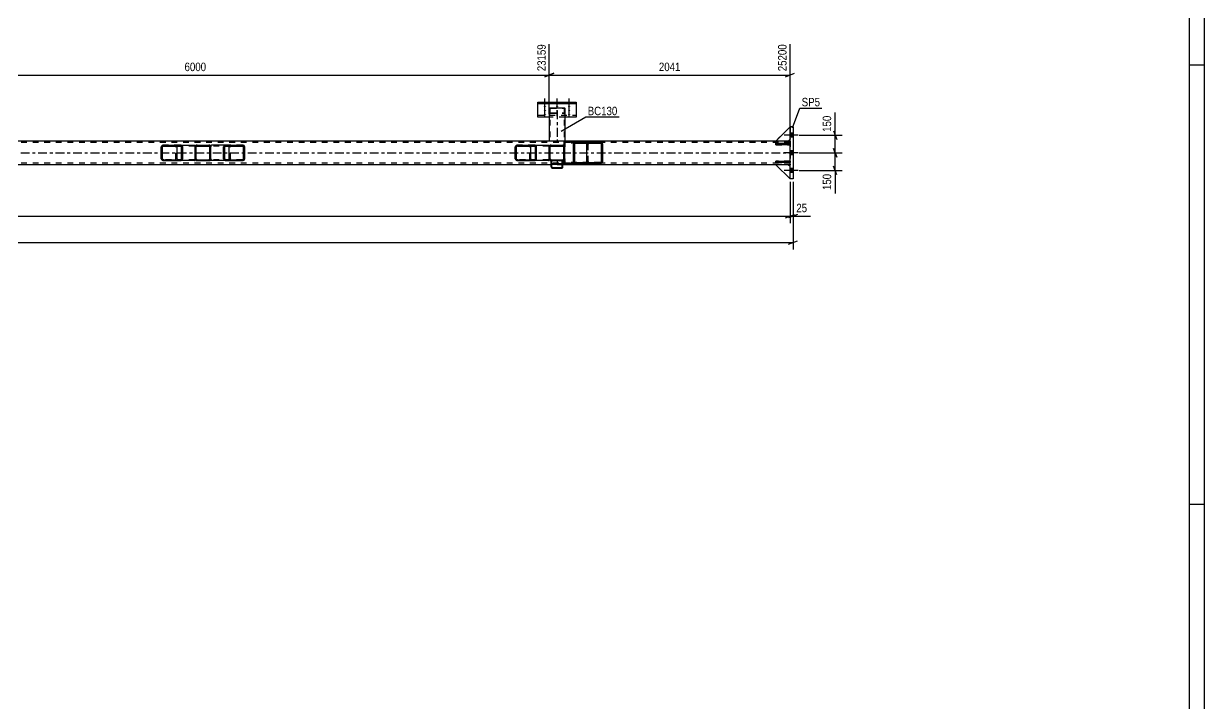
# Model space of a CAD drawing. Header units: millimetres. Extents: x 0 to 1189, y 0 to 841.
# Drawn here: x 788.7 to 1189, y 230.5 to 461.1 of the extents above; entities that cross this region are included whole.
import ezdxf

# ---------------------------------------------------------------- set-up
doc = ezdxf.new("R2010")
doc.units = ezdxf.units.MM
doc.linetypes.add('DXK_LINE_DOT2', pattern=[3.9198, 1.9599, -1.9599])
doc.linetypes.add('DXK_LINE_DOT3', pattern=[5.9187, 2.979, -0.9799, 0.9799, -0.9799])
doc.styles.add('Arial Narrow', font='ARIALN.TTF', dxfattribs={"height": 0.2})

# ---------------------------------------------------------------- blocks, each defined once
blk = doc.blocks.new('Unknown-814467843-1163')
at = {"color": 5, "linetype": 'Continuous'}
for p, q in [((1189, 0), (1189, 841)), ((1184, 5), (1184, 836)), ((1189, 447), (1184, 447)), ((1189, 298), (1184, 298))]:
    blk.add_line(p, q, dxfattribs=at)
blk = doc.blocks.new('Part-814467843-3711 - 3563')
at = {"linetype": 'Continuous'}
h = blk.add_hatch(dxfattribs=at)
h.set_pattern_fill('', scale=0.7, style=0, pattern_type=0)
h.set_pattern_definition([(45, (863.1476, 414.6427), (-1.57154, 1.57154), [])])
h.paths.add_polyline_path([(862.81, 414.59), (863.15, 414.64), (863.43, 414.78), (863.62, 414.99), (863.69, 415.23), (863.69, 419.23), (863.62, 419.48), (863.43, 419.69), (863.15, 419.83), (862.81, 419.87), (857.32, 419.87), (856.98, 419.83), (856.7, 419.69), (856.51, 419.48), (856.44, 419.23), (856.44, 415.23), (856.51, 414.99), (856.7, 414.78), (856.98, 414.64), (857.32, 414.59)])
h.paths.add_polyline_path([(857.15, 414.94), (857.01, 415.01), (856.91, 415.11), (856.88, 415.23), (856.88, 419.23), (856.91, 419.36), (857.01, 419.46), (857.15, 419.53), (857.32, 419.55), (862.81, 419.55), (862.98, 419.53), (863.12, 419.46), (863.22, 419.36), (863.25, 419.23), (863.25, 415.23), (863.22, 415.11), (863.12, 415.01), (862.98, 414.94), (862.81, 414.91), (857.32, 414.91)])
at = {"color": 2, "linetype": 'Continuous'}
for p, q in [((852.17, 419.84), (852.43, 419.87)), ((852.17, 419.84), (852.17, 419.23)), ((857.32, 419.87), (852.43, 419.87)), ((856.51, 419.48), (856.44, 419.23)), ((856.44, 415.23), (856.44, 419.23)), ((856.88, 419.23), (856.91, 419.36)), ((856.88, 415.23), (856.88, 419.23)), ((857.32, 419.87), (856.98, 419.83)), ((857.15, 419.53), (857.32, 419.55)), ((857.32, 419.87), (862.81, 419.87)), ((857.32, 419.55), (862.81, 419.55)), ((858.08, 419.53), (857.92, 419.55)), ((858.36, 419.23), (858.32, 419.36)), ((858.36, 415.23), (858.36, 419.23)), ((863.15, 419.83), (862.81, 419.87)), ((862.81, 419.55), (862.98, 419.53)), ((863.22, 419.36), (863.25, 419.23)), ((863.25, 415.23), (863.25, 419.23)), ((863.69, 419.23), (863.62, 419.48)), ((863.69, 415.23), (863.69, 419.23)), ((852.17, 414.64), (852.17, 415.23)), ((852.17, 414.63), (852.17, 414.64)), ((852.43, 414.59), (852.17, 414.63)), ((857.32, 414.59), (852.43, 414.59)), ((856.44, 415.23), (856.51, 414.99)), ((856.91, 415.11), (856.88, 415.23)), ((856.98, 414.64), (857.32, 414.59)), ((857.32, 414.91), (857.15, 414.94)), ((857.32, 414.91), (862.81, 414.91)), ((857.32, 414.59), (862.81, 414.59)), ((857.92, 414.91), (858.08, 414.94)), ((858.32, 415.11), (858.36, 415.23)), ((862.98, 414.94), (862.81, 414.91)), ((862.81, 414.59), (863.15, 414.64)), ((863.25, 415.23), (863.22, 415.11)), ((863.62, 414.99), (863.69, 415.23))]:
    blk.add_line(p, q, dxfattribs=at)
at = {"color": 7, "linetype": 'DXK_LINE_DOT2'}
for p, q in [((852.17, 419.84), (852.17, 419.49)), ((852.26, 419.53), (852.17, 419.49)), ((852.17, 414.78), (852.17, 419.23)), ((852.43, 419.55), (852.26, 419.53)), ((862.81, 419.55), (852.43, 419.55)), ((862.81, 419.87), (857.32, 419.87)), ((857.92, 419.87), (858.25, 419.83)), ((858.73, 419.48), (858.8, 419.23)), ((858.8, 415.23), (858.8, 419.23)), ((852.17, 414.98), (852.26, 414.94)), ((852.26, 414.94), (852.43, 414.91)), ((862.81, 414.91), (852.43, 414.91)), ((857.92, 414.59), (857.32, 414.59)), ((858.25, 414.64), (857.92, 414.59)), ((857.92, 414.59), (862.81, 414.59)), ((858.8, 415.23), (858.73, 414.99))]:
    blk.add_line(p, q, dxfattribs=at)
at = {"color": 2, "linetype": 'Continuous'}
for centre, radius, start, end in [((857.19, 419.05), 0.802, 104.5547, 147.5896), ((857.25, 419.14), 0.401, 104.5547, 147.5896), ((857.98, 419.14), 0.401, 32.4104, 75.4453), ((862.88, 419.14), 0.401, 32.4104, 75.4453), ((862.95, 419.05), 0.802, 32.4104, 75.4453), ((857.19, 415.42), 0.802, 212.4104, 255.4453), ((857.25, 415.33), 0.401, 212.4104, 255.4453), ((857.98, 415.33), 0.401, 284.5547, 327.5896), ((862.88, 415.33), 0.401, 284.5547, 327.5896), ((862.95, 415.42), 0.802, 284.5547, 327.5896)]:
    blk.add_arc(centre, radius, start, end, dxfattribs=at)
at = {"color": 7, "linetype": 'DXK_LINE_DOT2'}
for centre, start, end in [((858.05, 419.05), 32.4104, 75.4453), ((858.05, 415.42), 284.5547, 327.5896)]:
    blk.add_arc(centre, 0.802, start, end, dxfattribs=at)
blk = doc.blocks.new('Part-814467843-3570 - 3563')
at = {"color": 2, "linetype": 'Continuous'}
for p, q in [((971.92, 413.39), (971.92, 414.59)), ((972.16, 414.59), (971.92, 414.59)), ((972.16, 413.39), (971.92, 413.39)), ((972.16, 414.59), (972.16, 413.39))]:
    blk.add_line(p, q, dxfattribs=at)
blk = doc.blocks.new('Part-814467843-3568 - 3563')
at = {"linetype": 'Continuous'}
h = blk.add_hatch(dxfattribs=at)
h.set_pattern_fill('', scale=0.7, style=0, pattern_type=0)
h.set_pattern_definition([(45, (962.073, 414.6427), (-1.57154, 1.57154), [])])
h.paths.add_polyline_path([(961.74, 414.59), (962.07, 414.64), (962.36, 414.78), (962.55, 414.99), (962.62, 415.23), (962.62, 419.23), (962.55, 419.48), (962.36, 419.69), (962.07, 419.83), (961.74, 419.87), (956.25, 419.87), (955.91, 419.83), (955.62, 419.69), (955.43, 419.48), (955.37, 419.23), (955.37, 415.23), (955.43, 414.99), (955.62, 414.78), (955.91, 414.64), (956.25, 414.59)])
h.paths.add_polyline_path([(956.08, 414.94), (955.94, 415.01), (955.84, 415.11), (955.81, 415.23), (955.81, 419.23), (955.84, 419.36), (955.94, 419.46), (956.08, 419.53), (956.25, 419.55), (961.74, 419.55), (961.9, 419.53), (962.05, 419.46), (962.14, 419.36), (962.18, 419.23), (962.18, 415.23), (962.14, 415.11), (962.05, 415.01), (961.9, 414.94), (961.74, 414.91), (956.25, 414.91)])
at = {"color": 2, "linetype": 'Continuous'}
for p, q in [((955.43, 419.48), (955.37, 419.23)), ((955.37, 415.23), (955.37, 419.23)), ((955.81, 419.23), (955.84, 419.36)), ((955.81, 415.23), (955.81, 419.23)), ((956.25, 419.87), (955.91, 419.83)), ((956.08, 419.53), (956.25, 419.55)), ((956.25, 419.87), (961.74, 419.87)), ((956.25, 419.55), (961.74, 419.55)), ((960.73, 419.36), (960.7, 419.23)), ((960.7, 415.23), (960.7, 419.23)), ((961.14, 419.55), (960.97, 419.53)), ((961.74, 419.87), (966.63, 419.87)), ((962.07, 419.83), (961.74, 419.87)), ((961.74, 419.55), (961.9, 419.53)), ((962.14, 419.36), (962.18, 419.23)), ((962.18, 415.23), (962.18, 419.23)), ((962.62, 419.23), (962.55, 419.48)), ((962.62, 415.23), (962.62, 419.23)), ((966.63, 419.87), (966.89, 419.84)), ((966.89, 419.84), (966.89, 419.83)), ((966.89, 419.83), (966.89, 419.69)), ((966.89, 419.69), (966.89, 419.23)), ((955.37, 415.23), (955.43, 414.99)), ((955.84, 415.11), (955.81, 415.23)), ((955.91, 414.64), (956.25, 414.59)), ((956.25, 414.91), (956.08, 414.94)), ((956.25, 414.91), (961.74, 414.91)), ((956.25, 414.59), (961.74, 414.59)), ((960.7, 415.23), (960.73, 415.11)), ((960.97, 414.94), (961.14, 414.91)), ((961.9, 414.94), (961.74, 414.91)), ((961.74, 414.59), (962.07, 414.64)), ((966.63, 414.59), (961.74, 414.59)), ((962.18, 415.23), (962.14, 415.11)), ((962.55, 414.99), (962.62, 415.23)), ((966.63, 414.59), (966.89, 414.63)), ((966.89, 414.63), (966.89, 415.23))]:
    blk.add_line(p, q, dxfattribs=at)
at = {"color": 7, "linetype": 'DXK_LINE_DOT2'}
for p, q in [((961.74, 419.87), (956.25, 419.87)), ((966.63, 419.55), (956.25, 419.55)), ((960.26, 419.23), (960.33, 419.48)), ((960.26, 415.23), (960.26, 419.23)), ((960.8, 419.83), (961.14, 419.87)), ((966.8, 419.53), (966.63, 419.55)), ((966.89, 419.49), (966.8, 419.53)), ((966.89, 419.69), (966.89, 419.49)), ((966.89, 415.23), (966.89, 419.48)), ((966.63, 414.91), (956.25, 414.91)), ((961.74, 414.59), (956.25, 414.59)), ((960.33, 414.99), (960.26, 415.23)), ((961.14, 414.59), (960.8, 414.64)), ((966.63, 414.91), (966.8, 414.94)), ((966.8, 414.94), (966.89, 414.98))]:
    blk.add_line(p, q, dxfattribs=at)
at = {"color": 2, "linetype": 'Continuous'}
for centre, radius, start, end in [((956.11, 419.05), 0.802, 104.5547, 147.5896), ((956.18, 419.14), 0.401, 104.5547, 147.5896), ((961.07, 419.14), 0.401, 104.5547, 147.5896), ((961.8, 419.14), 0.401, 32.4104, 75.4453), ((961.87, 419.05), 0.802, 32.4104, 75.4453), ((956.11, 415.42), 0.802, 212.4104, 255.4453), ((956.18, 415.33), 0.401, 212.4104, 255.4453), ((961.07, 415.33), 0.401, 212.4104, 255.4453), ((961.8, 415.33), 0.401, 284.5547, 327.5896), ((961.87, 415.42), 0.802, 284.5547, 327.5896)]:
    blk.add_arc(centre, radius, start, end, dxfattribs=at)
at = {"color": 7, "linetype": 'DXK_LINE_DOT2'}
for centre, start, end in [((961.01, 419.05), 104.5547, 147.5896), ((961.01, 415.42), 212.4104, 255.4453)]:
    blk.add_arc(centre, 0.802, start, end, dxfattribs=at)
blk = doc.blocks.new('Part-814467843-3624 - 3563')
at = {"color": 2, "linetype": 'Continuous'}
for p, q in [((1043.73, 413.99), (1043.73, 414.47)), ((1043.73, 414.47), (1048.53, 414.47)), ((1048.53, 413.99), (1043.73, 413.99)), ((1048.53, 414.47), (1048.53, 413.99))]:
    blk.add_line(p, q, dxfattribs=at)
at = {"color": 7, "linetype": 'DXK_LINE_DOT2'}
blk.add_line((1047.93, 413.99), (1047.93, 414.47), dxfattribs=at)
blk = doc.blocks.new('Part-814467843-3569 - 3563')
at = {"color": 2, "linetype": 'Continuous'}
for p, q in [((972.16, 421.07), (971.92, 421.07)), ((971.92, 419.87), (971.92, 421.07)), ((972.16, 421.07), (972.16, 419.87)), ((972.16, 419.87), (971.92, 419.87))]:
    blk.add_line(p, q, dxfattribs=at)
blk = doc.blocks.new('Part-814467843-3583 - 3563')
at = {"linetype": 'Continuous'}
h = blk.add_hatch(dxfattribs=at)
h.set_pattern_fill('', scale=0.7, style=0, pattern_type=0)
h.set_pattern_definition([(45, (971.2412, 412.0775), (-1.5715, 1.5715), [])])
h.paths.add_polyline_path([(971.06, 412.04), (971.24, 412.08), (971.4, 412.18), (971.5, 412.35), (971.54, 412.54), (971.54, 414.59), (971.3, 414.59), (971.3, 412.54), (971.28, 412.44), (971.23, 412.36), (971.15, 412.31), (971.06, 412.29), (968.02, 412.29), (967.93, 412.31), (967.85, 412.36), (967.8, 412.44), (967.78, 412.54), (967.78, 414.59), (967.54, 414.59), (967.54, 412.54), (967.57, 412.35), (967.68, 412.18), (967.83, 412.08), (968.02, 412.04)])
at = {"color": 7, "linetype": 'DXK_LINE_DOT2'}
for p, q in [((967.54, 412.54), (967.54, 414.59)), ((967.54, 414.59), (967.78, 414.59)), ((967.57, 413.69), (967.54, 413.88)), ((967.78, 412.54), (967.78, 414.59)), ((968.02, 413.39), (967.83, 413.43)), ((968.02, 413.39), (971.06, 413.39)), ((971.24, 413.43), (971.06, 413.39)), ((971.3, 412.54), (971.3, 414.59)), ((971.3, 414.59), (971.54, 414.59)), ((971.54, 413.88), (971.5, 413.69)), ((971.54, 412.54), (971.54, 414.59))]:
    blk.add_line(p, q, dxfattribs=at)
at = {"color": 2, "linetype": 'Continuous'}
for p, q in [((967.54, 412.54), (967.54, 414.59)), ((967.78, 414.59), (967.54, 414.59)), ((967.54, 412.54), (967.57, 412.35)), ((967.78, 412.54), (967.78, 414.59)), ((967.78, 413.88), (967.8, 413.79)), ((967.8, 412.44), (967.78, 412.54)), ((967.8, 413.79), (967.85, 413.71)), ((967.85, 412.36), (967.8, 412.44)), ((967.85, 413.71), (967.93, 413.65)), ((967.93, 412.31), (967.85, 412.36)), ((967.93, 413.65), (968.02, 413.64)), ((968.02, 413.64), (971.06, 413.64)), ((971.06, 413.64), (971.15, 413.65)), ((971.15, 413.65), (971.23, 413.71)), ((971.23, 412.36), (971.15, 412.31)), ((971.23, 413.71), (971.28, 413.79)), ((971.28, 412.44), (971.23, 412.36)), ((971.28, 413.79), (971.3, 413.88)), ((971.3, 412.54), (971.28, 412.44)), ((971.54, 414.59), (971.3, 414.59)), ((971.3, 414.59), (971.3, 412.54)), ((971.5, 412.35), (971.54, 412.54)), ((971.54, 412.54), (971.54, 414.59)), ((967.83, 412.08), (968.02, 412.04)), ((968.02, 412.29), (967.93, 412.31)), ((968.02, 412.29), (971.06, 412.29)), ((968.02, 412.04), (971.06, 412.04)), ((971.15, 412.31), (971.06, 412.29)), ((971.06, 412.04), (971.24, 412.08))]:
    blk.add_line(p, q, dxfattribs=at)
at = {"color": 7, "linetype": 'DXK_LINE_DOT3'}
blk.add_line((969.54, 414.59), (969.54, 414.11), dxfattribs=at)
at = {"color": 7, "linetype": 'DXK_LINE_DOT2'}
for centre, start, end in [((968.03, 413.87), 201.5811, 246.5598), ((971.05, 413.87), 293.4402, 338.4189)]:
    blk.add_arc(centre, 0.488, start, end, dxfattribs=at)
at = {"color": 2, "linetype": 'Continuous'}
for centre, start, end in [((968.03, 412.53), 201.5811, 246.5598), ((971.05, 412.53), 293.4402, 338.4189)]:
    blk.add_arc(centre, 0.488, start, end, dxfattribs=at)
blk = doc.blocks.new('Part-814467843-3600 - 3563')
at = {"linetype": 'Continuous'}
h = blk.add_hatch(dxfattribs=at)
h.set_pattern_fill('', scale=0.7, style=0, pattern_type=0)
h.set_pattern_definition([(45, (971.7735, 414.6427), (-1.57154, 1.57154), [])])
h.paths.add_polyline_path([(971.53, 414.59), (971.77, 414.64), (971.98, 414.78), (972.12, 414.99), (972.17, 415.23), (972.17, 419.23), (972.12, 419.48), (971.98, 419.69), (971.77, 419.83), (971.53, 419.87), (967.53, 419.87), (967.28, 419.83), (967.08, 419.69), (966.94, 419.48), (966.89, 419.23), (966.89, 415.23), (966.94, 414.99), (967.08, 414.78), (967.28, 414.64), (967.53, 414.59)])
h.paths.add_polyline_path([(967.41, 414.94), (967.3, 415.01), (967.23, 415.11), (967.21, 415.23), (967.21, 419.23), (967.23, 419.36), (967.3, 419.46), (967.41, 419.53), (967.53, 419.55), (971.53, 419.55), (971.65, 419.53), (971.75, 419.46), (971.82, 419.36), (971.85, 419.23), (971.85, 415.23), (971.82, 415.11), (971.75, 415.01), (971.65, 414.94), (971.53, 414.91), (967.53, 414.91)])
at = {"color": 7, "linetype": 'DXK_LINE_DOT2'}
for p, q in [((966.89, 419.23), (966.94, 419.48)), ((966.89, 415.23), (966.89, 419.23)), ((967.23, 419.36), (967.21, 419.23)), ((967.21, 415.23), (967.21, 419.23)), ((967.28, 419.83), (967.53, 419.87)), ((967.53, 419.55), (967.41, 419.53)), ((967.53, 419.87), (971.53, 419.87)), ((967.53, 419.55), (971.53, 419.55)), ((971.53, 419.87), (971.77, 419.83)), ((971.65, 419.53), (971.53, 419.55)), ((971.85, 419.23), (971.82, 419.36)), ((971.85, 415.23), (971.85, 419.23)), ((972.12, 419.48), (972.17, 419.23)), ((972.17, 415.23), (972.17, 419.23)), ((966.94, 414.99), (966.89, 415.23)), ((967.21, 415.23), (967.23, 415.11)), ((967.53, 414.59), (967.28, 414.64)), ((967.41, 414.94), (967.53, 414.91)), ((967.53, 414.91), (971.53, 414.91)), ((971.53, 414.59), (967.53, 414.59)), ((971.53, 414.91), (971.65, 414.94)), ((971.77, 414.64), (971.53, 414.59)), ((971.82, 415.11), (971.85, 415.23)), ((972.17, 415.23), (972.12, 414.99))]:
    blk.add_line(p, q, dxfattribs=at)
at = {"color": 2, "linetype": 'Continuous'}
for p, q in [((966.94, 419.48), (966.89, 419.23)), ((966.89, 415.23), (966.89, 419.23)), ((967.21, 419.23), (967.23, 419.36)), ((967.21, 415.23), (967.21, 419.23)), ((967.53, 419.87), (967.28, 419.83)), ((967.41, 419.53), (967.53, 419.55)), ((967.53, 419.87), (971.53, 419.87)), ((967.53, 419.55), (971.53, 419.55)), ((971.77, 419.83), (971.53, 419.87)), ((971.53, 419.55), (971.65, 419.53)), ((971.82, 419.36), (971.85, 419.23)), ((971.85, 415.23), (971.85, 419.23)), ((972.17, 419.23), (972.12, 419.48)), ((972.17, 415.23), (972.17, 419.23)), ((966.89, 415.23), (966.94, 414.99)), ((967.23, 415.11), (967.21, 415.23)), ((967.28, 414.64), (967.53, 414.59)), ((967.53, 414.91), (967.41, 414.94)), ((967.53, 414.91), (971.53, 414.91)), ((967.53, 414.59), (971.53, 414.59)), ((971.65, 414.94), (971.53, 414.91)), ((971.53, 414.59), (971.77, 414.64)), ((971.85, 415.23), (971.82, 415.11)), ((972.12, 414.99), (972.17, 415.23))]:
    blk.add_line(p, q, dxfattribs=at)
at = {"color": 7, "linetype": 'DXK_LINE_DOT2'}
for centre, radius, start, end in [((967.53, 419.23), 0.64, 112.5, 157.5), ((967.53, 419.23), 0.32, 112.5, 157.5), ((971.53, 419.23), 0.32, 22.5, 67.5), ((971.53, 419.23), 0.64, 22.5, 67.5), ((967.53, 415.23), 0.64, 202.5, 247.5), ((967.53, 415.23), 0.32, 202.5, 247.5), ((971.53, 415.23), 0.32, 292.5, 337.5), ((971.53, 415.23), 0.64, 292.5, 337.5)]:
    blk.add_arc(centre, radius, start, end, dxfattribs=at)
at = {"color": 2, "linetype": 'Continuous'}
for centre, radius, start, end in [((967.53, 419.23), 0.64, 112.5, 157.5), ((967.53, 419.23), 0.32, 112.5, 157.5), ((971.53, 419.23), 0.32, 22.5, 67.5), ((971.53, 419.23), 0.64, 22.5, 67.5), ((967.53, 415.23), 0.64, 202.5, 247.5), ((967.53, 415.23), 0.32, 202.5, 247.5), ((971.53, 415.23), 0.32, 292.5, 337.5), ((971.53, 415.23), 0.64, 292.5, 337.5)]:
    blk.add_arc(centre, radius, start, end, dxfattribs=at)
blk = doc.blocks.new('Part-814467843-3733 - 3563')
at = {"color": 2, "linetype": 'Continuous'}
for p, q in [((1043.73, 421.23), (1048.53, 426.03)), ((1047.93, 421.23), (1043.73, 421.23)), ((1048.53, 421.83), (1047.93, 421.23))]:
    blk.add_line(p, q, dxfattribs=at)
at = {"color": 7, "linetype": 'DXK_LINE_DOT2'}
blk.add_line((1048.53, 421.83), (1048.53, 426.03), dxfattribs=at)
blk = doc.blocks.new('Bolt-814467843-3674 - 3563')
at = {"linetype": 'Continuous'}
for points in [[(1048.53, 423.89), (1048.53, 422.57), (1049.53, 422.57), (1049.53, 423.89)], [(1048.53, 423.89), (1048.53, 422.57), (1049.53, 422.57), (1049.53, 423.89)], [(1048.53, 423.89), (1048.53, 422.57), (1049.53, 422.57), (1049.53, 423.89)], [(1048.53, 423.89), (1048.53, 422.57), (1049.53, 422.57), (1049.53, 423.89)], [(1048.53, 417.89), (1048.53, 416.57), (1049.53, 416.57), (1049.53, 417.89)], [(1048.53, 417.89), (1048.53, 416.57), (1049.53, 416.57), (1049.53, 417.89)], [(1048.53, 411.89), (1048.53, 410.57), (1049.53, 410.57), (1049.53, 411.89)], [(1048.53, 411.89), (1048.53, 410.57), (1049.53, 410.57), (1049.53, 411.89)], [(1048.53, 411.89), (1048.53, 410.57), (1049.53, 410.57), (1049.53, 411.89)], [(1048.53, 411.89), (1048.53, 410.57), (1049.53, 410.57), (1049.53, 411.89)]]:
    blk.add_hatch(color=1, dxfattribs=at).paths.add_polyline_path(points)
at = {"color": 1, "linetype": 'Continuous'}
for p, q in [((1051.29, 423.23), (1046.53, 423.23)), ((1051.29, 423.23), (1046.53, 423.23)), ((1051.29, 423.23), (1046.53, 423.23)), ((1051.29, 423.23), (1046.53, 423.23)), ((1049.53, 423.89), (1048.53, 423.89)), ((1049.53, 423.89), (1048.53, 423.89)), ((1049.53, 423.89), (1048.53, 423.89)), ((1049.53, 423.89), (1048.53, 423.89)), ((1049.53, 422.57), (1048.53, 422.57)), ((1049.53, 422.57), (1048.53, 422.57)), ((1049.53, 422.57), (1048.53, 422.57)), ((1049.53, 422.57), (1048.53, 422.57)), ((1051.29, 417.23), (1046.53, 417.23)), ((1051.29, 417.23), (1046.53, 417.23)), ((1049.53, 417.89), (1048.53, 417.89)), ((1049.53, 417.89), (1048.53, 417.89)), ((1049.53, 416.57), (1048.53, 416.57)), ((1049.53, 416.57), (1048.53, 416.57)), ((1051.29, 411.23), (1046.53, 411.23)), ((1051.29, 411.23), (1046.53, 411.23)), ((1051.29, 411.23), (1046.53, 411.23)), ((1051.29, 411.23), (1046.53, 411.23)), ((1049.53, 411.89), (1048.53, 411.89)), ((1049.53, 411.89), (1048.53, 411.89)), ((1049.53, 411.89), (1048.53, 411.89)), ((1049.53, 411.89), (1048.53, 411.89)), ((1049.53, 410.57), (1048.53, 410.57)), ((1049.53, 410.57), (1048.53, 410.57)), ((1049.53, 410.57), (1048.53, 410.57)), ((1049.53, 410.57), (1048.53, 410.57))]:
    blk.add_line(p, q, dxfattribs=at)
blk = doc.blocks.new('Part-814467843-3627 - 3563')
at = {"color": 2, "linetype": 'Continuous'}
for p, q in [((1043.73, 419.99), (1043.73, 420.47)), ((1043.73, 420.47), (1048.53, 420.47)), ((1048.53, 420.47), (1048.53, 419.99)), ((1048.53, 419.99), (1043.73, 419.99))]:
    blk.add_line(p, q, dxfattribs=at)
at = {"color": 7, "linetype": 'DXK_LINE_DOT2'}
blk.add_line((1047.93, 419.99), (1047.93, 420.47), dxfattribs=at)
blk = doc.blocks.new('Part-814467843-3630 - 3563')
at = {"color": 7, "linetype": 'DXK_LINE_DOT2'}
for p, q in [((1048.53, 414.47), (1043.73, 414.47)), ((1043.73, 414.47), (1043.73, 413.99)), ((1043.73, 413.99), (1048.53, 413.99)), ((1047.93, 413.99), (1047.93, 414.47)), ((1048.53, 413.99), (1048.53, 414.47))]:
    blk.add_line(p, q, dxfattribs=at)
blk = doc.blocks.new('Part-814467843-3697 - 3563')
at = {"color": 2, "linetype": 'Continuous'}
for p, q in [((1047.93, 413.23), (1043.73, 413.23)), ((1043.73, 413.23), (1048.53, 408.43)), ((1048.53, 412.63), (1047.93, 413.23))]:
    blk.add_line(p, q, dxfattribs=at)
at = {"color": 7, "linetype": 'DXK_LINE_DOT2'}
blk.add_line((1048.53, 408.43), (1048.53, 412.63), dxfattribs=at)
blk = doc.blocks.new('Part-814467843-3633 - 3563')
at = {"color": 7, "linetype": 'DXK_LINE_DOT2'}
for p, q in [((1048.53, 420.47), (1043.73, 420.47)), ((1043.73, 420.47), (1043.73, 419.99)), ((1047.93, 419.99), (1047.93, 420.47)), ((1048.53, 419.99), (1048.53, 420.47)), ((1043.73, 419.99), (1048.53, 419.99))]:
    blk.add_line(p, q, dxfattribs=at)
blk = doc.blocks.new('Part-814467843-3652 - 3563')
at = {"color": 7, "linetype": 'DXK_LINE_DOT2'}
for p, q in [((1043.73, 421.23), (1048.53, 426.03)), ((1048.53, 426.03), (1048.53, 421.83)), ((1047.93, 421.23), (1043.73, 421.23)), ((1048.53, 421.83), (1047.93, 421.23))]:
    blk.add_line(p, q, dxfattribs=at)
blk = doc.blocks.new('Part-814467843-3730 - 3563')
at = {"color": 7, "linetype": 'DXK_LINE_DOT2'}
for p, q in [((1043.73, 421.23), (1048.53, 426.03)), ((1048.53, 426.03), (1048.53, 421.83)), ((1047.93, 421.23), (1043.73, 421.23)), ((1048.53, 421.83), (1047.93, 421.23))]:
    blk.add_line(p, q, dxfattribs=at)
blk = doc.blocks.new('Bolt-814467843-3666 - 3563')
at = {"linetype": 'Continuous'}
for points in [[(965.44, 433.16), (965.53, 433.16), (965.62, 433.15), (965.7, 433.13), (965.76, 433.11), (965.82, 433.08), (965.86, 433.06), (965.88, 433.03), (965.88, 432.99), (965.86, 432.96), (965.82, 432.93), (965.76, 432.91), (965.7, 432.89), (965.62, 432.87), (965.53, 432.86), (965.44, 432.86), (965.35, 432.86), (965.26, 432.87), (965.18, 432.89), (965.11, 432.91), (965.06, 432.93), (965.02, 432.96), (965, 432.99), (965, 433.03), (965.02, 433.06), (965.06, 433.08), (965.11, 433.11), (965.18, 433.13), (965.26, 433.15), (965.35, 433.16)], [(969.54, 433.16), (969.63, 433.16), (969.72, 433.15), (969.8, 433.13), (969.86, 433.11), (969.92, 433.08), (969.96, 433.06), (969.98, 433.03), (969.98, 432.99), (969.96, 432.96), (969.92, 432.93), (969.86, 432.91), (969.8, 432.89), (969.72, 432.87), (969.63, 432.86), (969.54, 432.86), (969.45, 432.86), (969.36, 432.87), (969.28, 432.89), (969.21, 432.91), (969.16, 432.93), (969.12, 432.96), (969.1, 432.99), (969.1, 433.03), (969.12, 433.06), (969.16, 433.08), (969.21, 433.11), (969.28, 433.13), (969.36, 433.15), (969.45, 433.16)], [(973.64, 433.16), (973.73, 433.16), (973.82, 433.15), (973.9, 433.13), (973.96, 433.11), (974.02, 433.08), (974.06, 433.06), (974.08, 433.03), (974.08, 432.99), (974.06, 432.96), (974.02, 432.93), (973.96, 432.91), (973.9, 432.89), (973.82, 432.87), (973.73, 432.86), (973.64, 432.86), (973.55, 432.86), (973.46, 432.87), (973.38, 432.89), (973.31, 432.91), (973.26, 432.93), (973.22, 432.96), (973.2, 432.99), (973.2, 433.03), (973.22, 433.06), (973.26, 433.08), (973.31, 433.11), (973.38, 433.13), (973.46, 433.15), (973.55, 433.16)], [(965.44, 431.76), (965.53, 431.75), (965.62, 431.74), (965.7, 431.73), (965.76, 431.71), (965.82, 431.68), (965.86, 431.65), (965.88, 431.62), (965.88, 431.59), (965.86, 431.56), (965.82, 431.53), (965.76, 431.51), (965.7, 431.49), (965.62, 431.47), (965.53, 431.46), (965.44, 431.46), (965.35, 431.46), (965.26, 431.47), (965.18, 431.49), (965.11, 431.51), (965.06, 431.53), (965.02, 431.56), (965, 431.59), (965, 431.62), (965.02, 431.65), (965.06, 431.68), (965.11, 431.71), (965.18, 431.73), (965.26, 431.74), (965.35, 431.75)], [(965.44, 430.36), (965.53, 430.35), (965.62, 430.34), (965.7, 430.33), (965.76, 430.31), (965.82, 430.28), (965.86, 430.25), (965.88, 430.22), (965.88, 430.19), (965.86, 430.16), (965.82, 430.13), (965.76, 430.1), (965.7, 430.08), (965.62, 430.07), (965.53, 430.06), (965.44, 430.05), (965.35, 430.06), (965.26, 430.07), (965.18, 430.08), (965.11, 430.1), (965.06, 430.13), (965.02, 430.16), (965, 430.19), (965, 430.22), (965.02, 430.25), (965.06, 430.28), (965.11, 430.31), (965.18, 430.33), (965.26, 430.34), (965.35, 430.35)], [(973.64, 431.76), (973.73, 431.75), (973.82, 431.74), (973.9, 431.73), (973.96, 431.71), (974.02, 431.68), (974.06, 431.65), (974.08, 431.62), (974.08, 431.59), (974.06, 431.56), (974.02, 431.53), (973.96, 431.51), (973.9, 431.49), (973.82, 431.47), (973.73, 431.46), (973.64, 431.46), (973.55, 431.46), (973.46, 431.47), (973.38, 431.49), (973.31, 431.51), (973.26, 431.53), (973.22, 431.56), (973.2, 431.59), (973.2, 431.62), (973.22, 431.65), (973.26, 431.68), (973.31, 431.71), (973.38, 431.73), (973.46, 431.74), (973.55, 431.75)], [(973.64, 430.36), (973.73, 430.35), (973.82, 430.34), (973.9, 430.33), (973.96, 430.31), (974.02, 430.28), (974.06, 430.25), (974.08, 430.22), (974.08, 430.19), (974.06, 430.16), (974.02, 430.13), (973.96, 430.1), (973.9, 430.08), (973.82, 430.07), (973.73, 430.06), (973.64, 430.05), (973.55, 430.06), (973.46, 430.07), (973.38, 430.08), (973.31, 430.1), (973.26, 430.13), (973.22, 430.16), (973.2, 430.19), (973.2, 430.22), (973.22, 430.25), (973.26, 430.28), (973.31, 430.31), (973.38, 430.33), (973.46, 430.34), (973.55, 430.35)]]:
    blk.add_hatch(color=1, dxfattribs=at).paths.add_polyline_path(points)
at = {"color": 1, "linetype": 'Continuous'}
for p, q in [((965.44, 432.52), (965.44, 435.64)), ((965.44, 431.12), (965.44, 434.24)), ((965.44, 429.72), (965.44, 432.84)), ((969.54, 432.52), (969.54, 435.64)), ((973.64, 432.52), (973.64, 435.64)), ((973.64, 431.12), (973.64, 434.24)), ((973.64, 429.72), (973.64, 432.84))]:
    blk.add_line(p, q, dxfattribs=at)
at = {"color": 1, "linetype": 'DXK_LINE_DOT2'}
blk.add_line((969.54, 429.72), (969.54, 432.84), dxfattribs=at)
blk = doc.blocks.new('Part-814467843-3736 - 3563')
at = {"color": 7, "linetype": 'DXK_LINE_DOT2'}
for p, q in [((1047.93, 413.23), (1043.73, 413.23)), ((1043.73, 413.23), (1048.53, 408.43)), ((1048.53, 412.63), (1047.93, 413.23)), ((1048.53, 408.43), (1048.53, 412.63))]:
    blk.add_line(p, q, dxfattribs=at)
blk = doc.blocks.new('Part-814467843-3692 - 3563')
at = {"color": 2, "linetype": 'Continuous'}
for p, q in [((1043.73, 421.23), (118.89, 421.23)), ((1048.53, 421.23), (1047.93, 421.23)), ((967.54, 413.23), (731.53, 413.23)), ((1043.73, 413.23), (971.54, 413.23)), ((1048.53, 413.23), (1047.93, 413.23))]:
    blk.add_line(p, q, dxfattribs=at)
at = {"color": 7, "linetype": 'DXK_LINE_DOT2'}
for p, q in [((1048.53, 420.75), (118.89, 420.75)), ((1047.93, 421.23), (1043.73, 421.23)), ((1048.53, 421.23), (1048.53, 413.23)), ((1048.53, 413.71), (118.89, 413.71)), ((971.54, 413.23), (967.54, 413.23)), ((1047.93, 413.23), (1043.73, 413.23))]:
    blk.add_line(p, q, dxfattribs=at)
at = {"color": 7, "linetype": 'DXK_LINE_DOT3'}
blk.add_line((118.89, 417.23), (1048.53, 417.23), dxfattribs=at)
blk = doc.blocks.new('Part-814467843-3720 - 3563')
at = {"linetype": 'Continuous'}
h = blk.add_hatch(dxfattribs=at)
h.set_pattern_fill('', scale=0.7, style=0, pattern_type=0)
h.set_pattern_definition([(45, (984.4654, 413.6827), (-1.57154, 1.57154), [])])
h.paths.add_polyline_path([(984.13, 413.63), (984.47, 413.68), (984.75, 413.82), (984.94, 414.03), (985.01, 414.27), (985.01, 420.19), (984.94, 420.44), (984.75, 420.65), (984.47, 420.79), (984.13, 420.83), (976, 420.83), (975.67, 420.79), (975.38, 420.65), (975.19, 420.44), (975.12, 420.19), (975.12, 414.27), (975.19, 414.03), (975.38, 413.82), (975.67, 413.68), (976, 413.63)])
h.paths.add_polyline_path([(975.83, 413.98), (975.69, 414.05), (975.6, 414.15), (975.56, 414.27), (975.56, 420.19), (975.6, 420.32), (975.69, 420.42), (975.83, 420.49), (976, 420.51), (984.13, 420.51), (984.3, 420.49), (984.44, 420.42), (984.54, 420.32), (984.57, 420.19), (984.57, 414.27), (984.54, 414.15), (984.44, 414.05), (984.3, 413.98), (984.13, 413.95), (976, 413.95)])
at = {"color": 2, "linetype": 'Continuous'}
for p, q in [((972.17, 420.83), (972.17, 419.23)), ((976, 420.83), (972.17, 420.83)), ((975.19, 420.44), (975.12, 420.19)), ((976, 420.83), (975.67, 420.79)), ((975.83, 420.49), (976, 420.51)), ((976, 420.83), (984.13, 420.83)), ((976, 420.51), (984.13, 420.51)), ((979.4, 420.49), (979.23, 420.51)), ((984.47, 420.79), (984.13, 420.83)), ((984.13, 420.51), (984.3, 420.49)), ((985.01, 420.19), (984.94, 420.44)), ((975.12, 414.27), (975.12, 420.19)), ((975.56, 420.19), (975.6, 420.32)), ((975.56, 414.27), (975.56, 420.19)), ((979.67, 420.19), (979.64, 420.32)), ((979.67, 414.27), (979.67, 420.19)), ((984.54, 420.32), (984.57, 420.19)), ((984.57, 414.27), (984.57, 420.19)), ((985.01, 414.27), (985.01, 420.19)), ((972.17, 414.27), (972.17, 415.23)), ((972.17, 413.82), (972.17, 414.27)), ((972.17, 413.63), (972.17, 413.82)), ((976, 413.63), (972.17, 413.63)), ((975.12, 414.27), (975.19, 414.03)), ((975.6, 414.15), (975.56, 414.27)), ((975.67, 413.68), (976, 413.63)), ((976, 413.95), (975.83, 413.98)), ((976, 413.95), (984.13, 413.95)), ((976, 413.63), (984.13, 413.63)), ((979.23, 413.95), (979.4, 413.98)), ((979.64, 414.15), (979.67, 414.27)), ((984.3, 413.98), (984.13, 413.95)), ((984.13, 413.63), (984.47, 413.68)), ((984.57, 414.27), (984.54, 414.15)), ((984.94, 414.03), (985.01, 414.27))]:
    blk.add_line(p, q, dxfattribs=at)
at = {"color": 7, "linetype": 'DXK_LINE_DOT2'}
for p, q in [((984.13, 420.51), (972.17, 420.51)), ((984.13, 420.83), (976, 420.83)), ((979.23, 420.83), (979.57, 420.79)), ((980.05, 420.44), (980.11, 420.19)), ((972.17, 415.23), (972.17, 419.23)), ((980.11, 414.27), (980.11, 420.19)), ((972.17, 414.03), (972.17, 414.27)), ((984.13, 413.95), (972.17, 413.95)), ((972.17, 413.82), (972.17, 413.95)), ((984.13, 413.63), (976, 413.63)), ((979.57, 413.68), (979.23, 413.63)), ((980.11, 414.27), (980.05, 414.03))]:
    blk.add_line(p, q, dxfattribs=at)
at = {"color": 2, "linetype": 'Continuous'}
for centre, radius, start, end in [((975.87, 420.01), 0.802, 104.5547, 147.5896), ((975.94, 420.1), 0.401, 104.5547, 147.5896), ((979.3, 420.1), 0.401, 32.4104, 75.4453), ((984.2, 420.1), 0.401, 32.4104, 75.4453), ((984.26, 420.01), 0.802, 32.4104, 75.4453), ((975.87, 414.46), 0.802, 212.4104, 255.4453), ((975.94, 414.37), 0.401, 212.4104, 255.4453), ((979.3, 414.37), 0.401, 284.5547, 327.5896), ((984.2, 414.37), 0.401, 284.5547, 327.5896), ((984.26, 414.46), 0.802, 284.5547, 327.5896)]:
    blk.add_arc(centre, radius, start, end, dxfattribs=at)
at = {"color": 7, "linetype": 'DXK_LINE_DOT2'}
for centre, start, end in [((979.37, 420.01), 32.4104, 75.4453), ((979.37, 414.46), 284.5547, 327.5896)]:
    blk.add_arc(centre, 0.802, start, end, dxfattribs=at)
blk = doc.blocks.new('Part-814467843-3724 - 3563')
at = {"color": 2, "linetype": 'Continuous'}
for p, q in [((963.04, 429.38), (963.04, 434.43)), ((963.04, 434.43), (976.04, 434.43)), ((976.04, 433.83), (963.04, 433.83)), ((976.04, 434.43), (976.04, 429.38)), ((966.9, 429.38), (963.04, 429.38)), ((976.04, 429.38), (972.18, 429.38))]:
    blk.add_line(p, q, dxfattribs=at)
at = {"color": 7, "linetype": 'DXK_LINE_DOT2'}
for p, q in [((963.04, 429.99), (976.04, 429.99)), ((972.18, 429.38), (966.9, 429.38))]:
    blk.add_line(p, q, dxfattribs=at)
blk = doc.blocks.new('Part-814467843-3739 - 3563')
at = {"color": 7, "linetype": 'DXK_LINE_DOT2'}
for p, q in [((1047.93, 413.23), (1043.73, 413.23)), ((1043.73, 413.23), (1048.53, 408.43)), ((1048.53, 412.63), (1047.93, 413.23)), ((1048.53, 408.43), (1048.53, 412.63))]:
    blk.add_line(p, q, dxfattribs=at)
blk = doc.blocks.new('Part-814467843-3763 - 3563')
at = {"linetype": 'Continuous'}
h = blk.add_hatch(dxfattribs=at)
h.set_pattern_fill('', scale=0.7, style=0, pattern_type=0)
h.set_pattern_definition([(45, (842.073, 414.6427), (-1.57154, 1.57154), [])])
h.paths.add_polyline_path([(841.74, 414.59), (842.07, 414.64), (842.36, 414.78), (842.55, 414.99), (842.62, 415.23), (842.62, 419.23), (842.55, 419.48), (842.36, 419.69), (842.07, 419.83), (841.74, 419.87), (836.25, 419.87), (835.91, 419.83), (835.62, 419.69), (835.43, 419.48), (835.37, 419.23), (835.37, 415.23), (835.43, 414.99), (835.62, 414.78), (835.91, 414.64), (836.25, 414.59)])
h.paths.add_polyline_path([(836.08, 414.94), (835.94, 415.01), (835.84, 415.11), (835.81, 415.23), (835.81, 419.23), (835.84, 419.36), (835.94, 419.46), (836.08, 419.53), (836.25, 419.55), (841.74, 419.55), (841.9, 419.53), (842.05, 419.46), (842.14, 419.36), (842.18, 419.23), (842.18, 415.23), (842.14, 415.11), (842.05, 415.01), (841.9, 414.94), (841.74, 414.91), (836.25, 414.91)])
at = {"color": 2, "linetype": 'Continuous'}
for p, q in [((835.43, 419.48), (835.37, 419.23)), ((835.37, 415.23), (835.37, 419.23)), ((835.81, 419.23), (835.84, 419.36)), ((835.81, 415.23), (835.81, 419.23)), ((836.25, 419.87), (835.91, 419.83)), ((836.08, 419.53), (836.25, 419.55)), ((836.25, 419.87), (841.74, 419.87)), ((836.25, 419.55), (841.74, 419.55)), ((840.73, 419.36), (840.7, 419.23)), ((840.7, 415.23), (840.7, 419.23)), ((841.14, 419.55), (840.97, 419.53)), ((841.74, 419.87), (846.63, 419.87)), ((842.07, 419.83), (841.74, 419.87)), ((841.74, 419.55), (841.9, 419.53)), ((842.14, 419.36), (842.18, 419.23)), ((842.18, 415.23), (842.18, 419.23)), ((842.62, 419.23), (842.55, 419.48)), ((842.62, 415.23), (842.62, 419.23)), ((846.63, 419.87), (846.89, 419.84)), ((846.89, 419.84), (846.89, 419.83)), ((846.89, 419.83), (846.89, 419.69)), ((846.89, 419.69), (846.89, 419.23)), ((835.37, 415.23), (835.43, 414.99)), ((835.84, 415.11), (835.81, 415.23)), ((835.91, 414.64), (836.25, 414.59)), ((836.25, 414.91), (836.08, 414.94)), ((836.25, 414.91), (841.74, 414.91)), ((836.25, 414.59), (841.74, 414.59)), ((840.7, 415.23), (840.73, 415.11)), ((840.97, 414.94), (841.14, 414.91)), ((841.9, 414.94), (841.74, 414.91)), ((841.74, 414.59), (842.07, 414.64)), ((846.63, 414.59), (841.74, 414.59)), ((842.18, 415.23), (842.14, 415.11)), ((842.55, 414.99), (842.62, 415.23)), ((846.63, 414.59), (846.89, 414.63)), ((846.89, 414.63), (846.89, 415.23))]:
    blk.add_line(p, q, dxfattribs=at)
at = {"color": 7, "linetype": 'DXK_LINE_DOT2'}
for p, q in [((841.74, 419.87), (836.25, 419.87)), ((846.63, 419.55), (836.25, 419.55)), ((840.26, 419.23), (840.33, 419.48)), ((840.26, 415.23), (840.26, 419.23)), ((840.8, 419.83), (841.14, 419.87)), ((846.8, 419.53), (846.63, 419.55)), ((846.89, 419.49), (846.8, 419.53)), ((846.89, 419.69), (846.89, 419.49)), ((846.89, 415.23), (846.89, 419.48)), ((846.63, 414.91), (836.25, 414.91)), ((841.74, 414.59), (836.25, 414.59)), ((840.33, 414.99), (840.26, 415.23)), ((841.14, 414.59), (840.8, 414.64)), ((846.63, 414.91), (846.8, 414.94)), ((846.8, 414.94), (846.89, 414.98))]:
    blk.add_line(p, q, dxfattribs=at)
at = {"color": 2, "linetype": 'Continuous'}
for centre, radius, start, end in [((836.11, 419.05), 0.802, 104.5547, 147.5896), ((836.18, 419.14), 0.401, 104.5547, 147.5896), ((841.07, 419.14), 0.401, 104.5547, 147.5896), ((841.8, 419.14), 0.401, 32.4104, 75.4453), ((841.87, 419.05), 0.802, 32.4104, 75.4453), ((836.11, 415.42), 0.802, 212.4104, 255.4453), ((836.18, 415.33), 0.401, 212.4104, 255.4453), ((841.07, 415.33), 0.401, 212.4104, 255.4453), ((841.8, 415.33), 0.401, 284.5547, 327.5896), ((841.87, 415.42), 0.802, 284.5547, 327.5896)]:
    blk.add_arc(centre, radius, start, end, dxfattribs=at)
at = {"color": 7, "linetype": 'DXK_LINE_DOT2'}
for centre, start, end in [((841.01, 419.05), 104.5547, 147.5896), ((841.01, 415.42), 212.4104, 255.4453)]:
    blk.add_arc(centre, 0.802, start, end, dxfattribs=at)
blk = doc.blocks.new('Part-814467843-3768 - 3563')
at = {"color": 2, "linetype": 'Continuous'}
for p, q in [((966.9, 432.35), (966.93, 432.41)), ((966.9, 432.35), (966.9, 421.23)), ((966.93, 432.41), (967.04, 432.46)), ((967.04, 432.46), (967.19, 432.5)), ((967.19, 432.5), (967.38, 432.51)), ((967.38, 432.51), (971.7, 432.51)), ((971.7, 432.51), (971.88, 432.5)), ((971.88, 432.5), (972.04, 432.46)), ((972.04, 432.46), (972.14, 432.41)), ((972.14, 432.41), (972.18, 432.35)), ((972.18, 432.35), (972.18, 421.23))]:
    blk.add_line(p, q, dxfattribs=at)
at = {"color": 7, "linetype": 'DXK_LINE_DOT2'}
for p, q in [((967.16, 432.38), (967.14, 432.35)), ((967.14, 432.35), (967.14, 421.23)), ((967.21, 432.4), (967.16, 432.38)), ((967.29, 432.42), (967.21, 432.4)), ((967.38, 432.43), (967.29, 432.42)), ((967.38, 432.43), (971.7, 432.43)), ((971.79, 432.42), (971.7, 432.43)), ((971.87, 432.4), (971.79, 432.42)), ((971.92, 432.38), (971.87, 432.4)), ((971.94, 432.35), (971.92, 432.38)), ((971.94, 432.35), (971.94, 421.23)), ((966.93, 430.81), (966.9, 430.87)), ((967.04, 430.75), (966.93, 430.81)), ((967.19, 430.72), (967.04, 430.75)), ((967.14, 430.87), (967.16, 430.84)), ((967.16, 430.84), (967.21, 430.81)), ((967.38, 430.7), (967.19, 430.72)), ((967.21, 430.81), (967.29, 430.79)), ((967.29, 430.79), (967.38, 430.79)), ((967.38, 430.79), (971.7, 430.79)), ((967.38, 430.7), (971.7, 430.7)), ((971.7, 430.79), (971.79, 430.79)), ((971.88, 430.72), (971.7, 430.7)), ((971.79, 430.79), (971.87, 430.81)), ((971.87, 430.81), (971.88, 430.82)), ((971.88, 430.82), (971.92, 430.84)), ((972.04, 430.75), (971.88, 430.72)), ((971.92, 430.84), (971.94, 430.87)), ((972.14, 430.81), (972.04, 430.75)), ((972.18, 430.87), (972.14, 430.81)), ((972.18, 421.23), (966.9, 421.23))]:
    blk.add_line(p, q, dxfattribs=at)
at = {"color": 7, "linetype": 'DXK_LINE_DOT3'}
blk.add_line((969.54, 431.61), (969.54, 421.23), dxfattribs=at)
blk = doc.blocks.new('Part-814467843-3794 - 3563')
at = {"color": 2, "linetype": 'Continuous'}
for p, q in [((1048.53, 408.43), (1048.53, 426.03)), ((1049.53, 426.03), (1048.53, 426.03)), ((1049.53, 426.03), (1049.53, 408.43)), ((1049.53, 408.43), (1048.53, 408.43))]:
    blk.add_line(p, q, dxfattribs=at)
blk = doc.blocks.new('Part-814467843-3809 - 3563')
at = {"linetype": 'Continuous'}
h = blk.add_hatch(dxfattribs=at)
h.set_pattern_fill('', scale=0.7, style=0, pattern_type=0)
h.set_pattern_definition([(45, (851.7735, 414.6427), (-1.57154, 1.57154), [])])
h.paths.add_polyline_path([(851.53, 414.59), (851.77, 414.64), (851.98, 414.78), (852.12, 414.99), (852.17, 415.23), (852.17, 419.23), (852.12, 419.48), (851.98, 419.69), (851.77, 419.83), (851.53, 419.87), (847.53, 419.87), (847.28, 419.83), (847.08, 419.69), (846.94, 419.48), (846.89, 419.23), (846.89, 415.23), (846.94, 414.99), (847.08, 414.78), (847.28, 414.64), (847.53, 414.59)])
h.paths.add_polyline_path([(847.41, 414.94), (847.3, 415.01), (847.23, 415.11), (847.21, 415.23), (847.21, 419.23), (847.23, 419.36), (847.3, 419.46), (847.41, 419.53), (847.53, 419.55), (851.53, 419.55), (851.65, 419.53), (851.75, 419.46), (851.82, 419.36), (851.85, 419.23), (851.85, 415.23), (851.82, 415.11), (851.75, 415.01), (851.65, 414.94), (851.53, 414.91), (847.53, 414.91)])
at = {"color": 7, "linetype": 'DXK_LINE_DOT2'}
for p, q in [((846.89, 419.23), (846.94, 419.48)), ((846.89, 415.23), (846.89, 419.23)), ((847.23, 419.36), (847.21, 419.23)), ((847.21, 415.23), (847.21, 419.23)), ((847.28, 419.83), (847.53, 419.87)), ((847.53, 419.55), (847.41, 419.53)), ((847.53, 419.87), (851.53, 419.87)), ((847.53, 419.55), (851.53, 419.55)), ((851.53, 419.87), (851.77, 419.83)), ((851.65, 419.53), (851.53, 419.55)), ((851.85, 419.23), (851.82, 419.36)), ((851.85, 415.23), (851.85, 419.23)), ((852.12, 419.48), (852.17, 419.23)), ((852.17, 415.23), (852.17, 419.23)), ((846.94, 414.99), (846.89, 415.23)), ((847.21, 415.23), (847.23, 415.11)), ((847.53, 414.59), (847.28, 414.64)), ((847.41, 414.94), (847.53, 414.91)), ((847.53, 414.91), (851.53, 414.91)), ((847.53, 414.59), (851.53, 414.59)), ((851.53, 414.91), (851.65, 414.94)), ((851.77, 414.64), (851.53, 414.59)), ((851.82, 415.11), (851.85, 415.23)), ((852.17, 415.23), (852.12, 414.99))]:
    blk.add_line(p, q, dxfattribs=at)
at = {"color": 2, "linetype": 'Continuous'}
for p, q in [((846.94, 419.48), (846.89, 419.23)), ((846.89, 415.23), (846.89, 419.23)), ((847.21, 419.23), (847.23, 419.36)), ((847.21, 415.23), (847.21, 419.23)), ((847.53, 419.87), (847.28, 419.83)), ((847.41, 419.53), (847.53, 419.55)), ((847.53, 419.87), (851.53, 419.87)), ((847.53, 419.55), (851.53, 419.55)), ((851.77, 419.83), (851.53, 419.87)), ((851.53, 419.55), (851.65, 419.53)), ((851.82, 419.36), (851.85, 419.23)), ((851.85, 415.23), (851.85, 419.23)), ((852.17, 419.23), (852.12, 419.48)), ((852.17, 415.23), (852.17, 419.23)), ((846.89, 415.23), (846.94, 414.99)), ((847.23, 415.11), (847.21, 415.23)), ((847.28, 414.64), (847.53, 414.59)), ((847.53, 414.91), (847.41, 414.94)), ((847.53, 414.91), (851.53, 414.91)), ((847.53, 414.59), (851.53, 414.59)), ((851.65, 414.94), (851.53, 414.91)), ((851.53, 414.59), (851.77, 414.64)), ((851.85, 415.23), (851.82, 415.11)), ((852.12, 414.99), (852.17, 415.23))]:
    blk.add_line(p, q, dxfattribs=at)
at = {"color": 7, "linetype": 'DXK_LINE_DOT2'}
for centre, radius, start, end in [((847.53, 419.23), 0.64, 112.5, 157.5), ((847.53, 419.23), 0.32, 112.5, 157.5), ((851.53, 419.23), 0.32, 22.5, 67.5), ((851.53, 419.23), 0.64, 22.5, 67.5), ((847.53, 415.23), 0.64, 202.5, 247.5), ((847.53, 415.23), 0.32, 202.5, 247.5), ((851.53, 415.23), 0.32, 292.5, 337.5), ((851.53, 415.23), 0.64, 292.5, 337.5)]:
    blk.add_arc(centre, radius, start, end, dxfattribs=at)
at = {"color": 2, "linetype": 'Continuous'}
for centre, radius, start, end in [((847.53, 419.23), 0.64, 112.5, 157.5), ((847.53, 419.23), 0.32, 112.5, 157.5), ((851.53, 419.23), 0.32, 22.5, 67.5), ((851.53, 419.23), 0.64, 22.5, 67.5), ((847.53, 415.23), 0.64, 202.5, 247.5), ((847.53, 415.23), 0.32, 202.5, 247.5), ((851.53, 415.23), 0.32, 292.5, 337.5), ((851.53, 415.23), 0.64, 292.5, 337.5)]:
    blk.add_arc(centre, radius, start, end, dxfattribs=at)
blk = doc.blocks.new('StraightDimension-814467843-4077 - 3563')
at = {"color": 7, "linetype": 'Continuous'}
for p, q in [((1063.21, 424.73), (1064.41, 421.73)), ((1051.61, 423.23), (1066.21, 423.23)), ((1063.81, 417.23), (1063.81, 423.23)), ((1051.61, 417.23), (1066.21, 417.23)), ((1064.41, 415.73), (1063.21, 418.73))]:
    blk.add_line(p, q, dxfattribs=at)
at = {"color": 0}
blk.add_wipeout([(1063.06, 430.44), (1058.86, 430.44), (1058.86, 423.76), (1063.06, 423.76)], dxfattribs=at)
at = {"color": 7, "linetype": 'Continuous'}
blk.add_line((1063.81, 423.23), (1063.81, 430.97), dxfattribs=at)
blk.add_line((1063.81, 423.23), (1063.81, 430.97), dxfattribs=at)
at = {"color": 3, "style": 'Arial Narrow'}
blk.add_text('150', height=2.863, rotation=90.0002, dxfattribs=at).set_placement((1062.46, 424.36))
blk = doc.blocks.new('StraightDimension-814467843-3828 - 3563')
at = {"color": 7, "linetype": 'Continuous'}
for p, q in [((1049.53, 407.43), (1049.53, 384.44)), ((104.99, 386.84), (1049.53, 386.84)), ((1048.03, 386.24), (1051.03, 387.44))]:
    blk.add_line(p, q, dxfattribs=at)
blk = doc.blocks.new('StraightDimension-814467843-3839 - 3563')
at = {"color": 7, "linetype": 'Continuous'}
for p, q in [((1048.53, 407.43), (1048.53, 393.37)), ((1047.03, 395.17), (1050.03, 396.37)), ((105.99, 395.77), (1048.53, 395.77))]:
    blk.add_line(p, q, dxfattribs=at)
blk = doc.blocks.new('StraightDimension-814467843-3863 - 3563')
at = {"color": 7, "linetype": 'Continuous'}
for p, q in [((1048.53, 407.43), (1048.53, 393.37)), ((1049.53, 407.43), (1049.53, 393.37)), ((1047.03, 395.17), (1050.03, 396.37)), ((1051.03, 396.37), (1048.03, 395.17)), ((1048.53, 395.77), (1049.53, 395.77))]:
    blk.add_line(p, q, dxfattribs=at)
at = {"color": 0}
blk.add_wipeout([(1054.91, 396.52), (1054.91, 400.72), (1050.05, 400.72), (1050.05, 396.52)], dxfattribs=at)
at = {"color": 7, "linetype": 'Continuous'}
blk.add_line((1049.53, 395.77), (1055.43, 395.77), dxfattribs=at)
blk.add_line((1049.53, 395.77), (1055.43, 395.77), dxfattribs=at)
at = {"color": 3, "style": 'Arial Narrow'}
blk.add_text('25', height=2.863, dxfattribs=at).set_placement((1050.65, 397.12))
blk = doc.blocks.new('StraightDimension-814467843-3919 - 3563')
at = {"color": 7, "linetype": 'Continuous'}
for p, q in [((966.9, 430.38), (966.9, 454.06)), ((1048.53, 422.23), (1048.53, 454.06)), ((968.4, 444.22), (965.4, 443.02)), ((966.9, 443.62), (1048.53, 443.62)), ((1047.03, 443.02), (1050.03, 444.22))]:
    blk.add_line(p, q, dxfattribs=at)
at = {"color": 0, "linetype": 'Continuous'}
blk.add_wipeout([(1047.93, 454.66), (1043.73, 454.66), (1043.73, 444.32), (1047.93, 444.32)], dxfattribs=at)
at = {"color": 0}
blk.add_wipeout([(1011.97, 444.37), (1011.97, 448.57), (1003.46, 448.57), (1003.46, 444.37)], dxfattribs=at)
at = {"color": 3, "linetype": 'Continuous', "style": 'Arial Narrow'}
blk.add_text('25200', height=2.863, rotation=90.0002, dxfattribs=at).set_placement((1047.33, 444.92))
at = {"color": 3, "style": 'Arial Narrow'}
blk.add_text('2041', height=2.863, dxfattribs=at).set_placement((1004.06, 444.97))
blk = doc.blocks.new('StraightDimension-814467843-3930 - 3563')
at = {"color": 7, "linetype": 'Continuous'}
for p, q in [((726.89, 426.14), (726.89, 454.06)), ((966.9, 430.38), (966.9, 454.06)), ((728.39, 444.22), (725.39, 443.02)), ((726.89, 443.62), (966.9, 443.62)), ((965.4, 443.02), (968.4, 444.22))]:
    blk.add_line(p, q, dxfattribs=at)
at = {"color": 0, "linetype": 'Continuous'}
blk.add_wipeout([(966.3, 454.66), (962.1, 454.66), (962.1, 444.32), (966.3, 444.32)], dxfattribs=at)
at = {"color": 0}
blk.add_wipeout([(851.15, 444.37), (851.15, 448.57), (842.64, 448.57), (842.64, 444.37)], dxfattribs=at)
at = {"color": 3, "linetype": 'Continuous', "style": 'Arial Narrow'}
blk.add_text('23159', height=2.863, rotation=90.0002, dxfattribs=at).set_placement((965.7, 444.92))
at = {"color": 3, "style": 'Arial Narrow'}
blk.add_text('6000', height=2.863, dxfattribs=at).set_placement((843.24, 444.97))
blk = doc.blocks.new('StraightDimension-814467843-4090 - 3563')
at = {"color": 7, "linetype": 'Continuous'}
for p, q in [((1051.61, 417.23), (1066.21, 417.23)), ((1063.21, 418.73), (1064.41, 415.73)), ((1063.81, 411.23), (1063.81, 417.23)), ((1064.41, 409.73), (1063.21, 412.73)), ((1051.61, 411.23), (1066.21, 411.23))]:
    blk.add_line(p, q, dxfattribs=at)
at = {"color": 0}
blk.add_wipeout([(1063.06, 410.71), (1058.86, 410.71), (1058.86, 404.02), (1063.06, 404.02)], dxfattribs=at)
at = {"color": 7, "linetype": 'Continuous'}
blk.add_line((1063.81, 411.23), (1063.81, 403.5), dxfattribs=at)
blk.add_line((1063.81, 411.23), (1063.81, 403.5), dxfattribs=at)
at = {"color": 3, "style": 'Arial Narrow'}
blk.add_text('150', height=2.863, rotation=90.0002, dxfattribs=at).set_placement((1062.46, 404.62))
blk = doc.blocks.new('Mark-814467843-3764 - 3563')
at = {"color": 0}
blk.add_wipeout([(989.98, 430.01), (989.98, 433.01), (979.93, 433.01), (979.93, 430.01)], dxfattribs=at)
blk.add_wipeout([(989.98, 430.01), (989.98, 433.01), (979.93, 433.01), (979.93, 430.01)], dxfattribs=at)
at = {"color": 30, "linetype": 'Continuous'}
for p, q in [((970.93, 424.54), (979.33, 429.41)), ((979.33, 429.41), (990.58, 429.41))]:
    blk.add_line(p, q, dxfattribs=at)
at = {"color": 3, "style": 'Arial Narrow'}
blk.add_text('BC130', height=2.863, dxfattribs=at).set_placement((979.93, 430.01))
blk = doc.blocks.new('Mark-814467843-3790 - 3563')
at = {"color": 0}
blk.add_wipeout([(1058.7, 433.02), (1058.7, 436.02), (1052.48, 436.02), (1052.48, 433.02)], dxfattribs=at)
blk.add_wipeout([(1058.7, 433.02), (1058.7, 436.02), (1052.48, 436.02), (1052.48, 433.02)], dxfattribs=at)
at = {"color": 30, "linetype": 'Continuous'}
for p, q in [((1049.31, 425.7), (1051.88, 432.42)), ((1051.88, 432.42), (1059.3, 432.42))]:
    blk.add_line(p, q, dxfattribs=at)
at = {"color": 3, "style": 'Arial Narrow'}
blk.add_text('SP5', height=2.863, dxfattribs=at).set_placement((1052.48, 433.02))

msp = doc.modelspace()

# ---------------------------------------------------------------- block references
for name in ['Unknown-814467843-1163', 'Part-814467843-3724 - 3563', 'Bolt-814467843-3666 - 3563', 'Part-814467843-3768 - 3563', 'Part-814467843-3733 - 3563', 'Part-814467843-3652 - 3563', 'Part-814467843-3730 - 3563', 'Part-814467843-3794 - 3563', 'Part-814467843-3692 - 3563', 'Part-814467843-3569 - 3563', 'Part-814467843-3720 - 3563', 'Part-814467843-3627 - 3563', 'Part-814467843-3633 - 3563', 'Bolt-814467843-3674 - 3563', 'Part-814467843-3763 - 3563', 'Part-814467843-3809 - 3563', 'Part-814467843-3711 - 3563', 'Part-814467843-3568 - 3563', 'Part-814467843-3600 - 3563', 'Part-814467843-3583 - 3563', 'Part-814467843-3570 - 3563', 'Part-814467843-3624 - 3563', 'Part-814467843-3630 - 3563', 'Part-814467843-3697 - 3563', 'Part-814467843-3736 - 3563', 'Part-814467843-3739 - 3563']:
    msp.add_blockref(name, (0, 0))

# ---------------------------------------------------------------- next in the draw order: block references
for name in ['StraightDimension-814467843-4077 - 3563', 'StraightDimension-814467843-3828 - 3563']:
    msp.add_blockref(name, (0, 0))

# ---------------------------------------------------------------- next in the draw order: block references
for name in ['StraightDimension-814467843-3919 - 3563', 'StraightDimension-814467843-3839 - 3563']:
    msp.add_blockref(name, (0, 0))

# ---------------------------------------------------------------- next in the draw order: block references
for name in ['StraightDimension-814467843-3930 - 3563', 'Mark-814467843-3764 - 3563', 'Mark-814467843-3790 - 3563', 'StraightDimension-814467843-3863 - 3563']:
    msp.add_blockref(name, (0, 0))

# ---------------------------------------------------------------- next in the draw order: block references
msp.add_blockref('StraightDimension-814467843-4090 - 3563', (0, 0))

doc.saveas('drawing.dxf')
